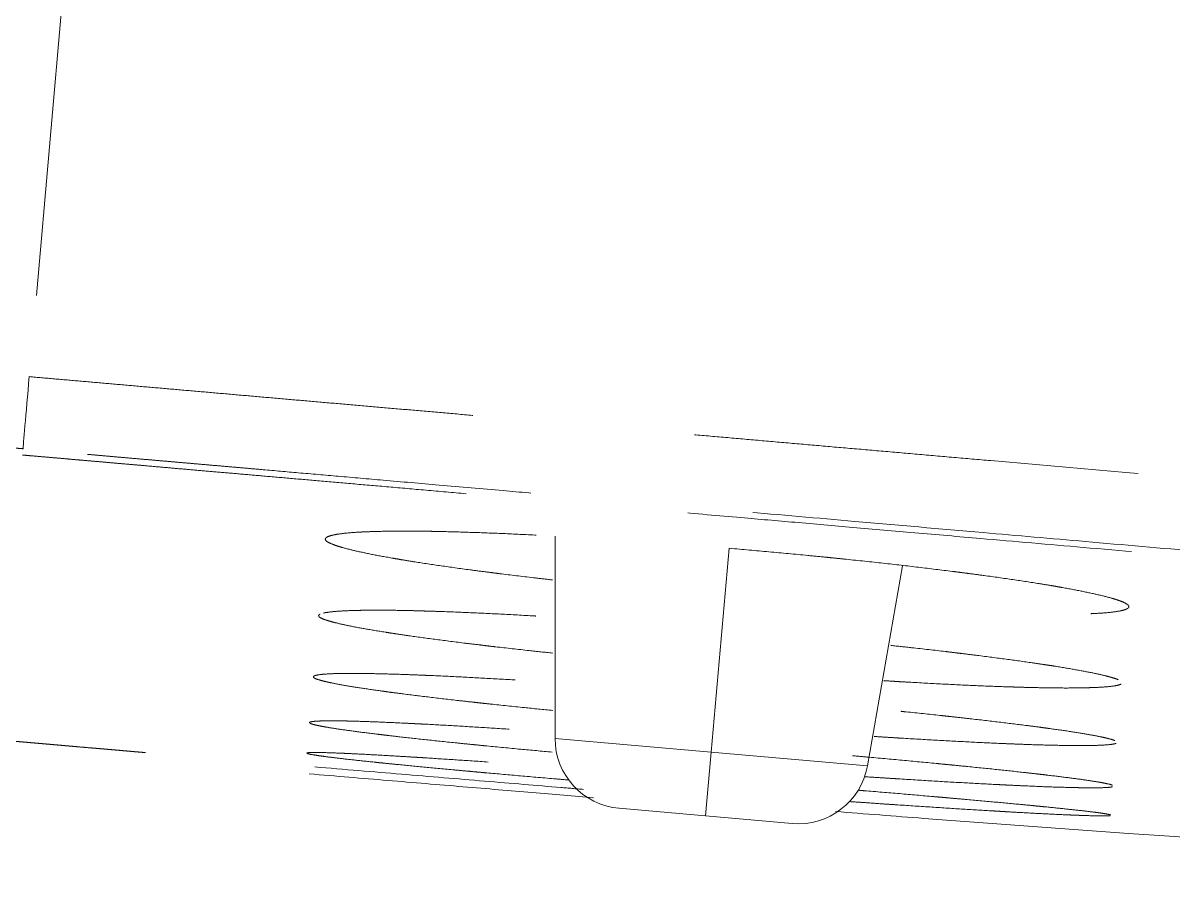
# Model space of a CAD drawing. Header units: millimetres. Extents: x 2433 to 4809, y -10272 to -6912.
# Drawn here: x 3979.74 to 3996.14, y -8253.29 to -8241.07 of the extents above; entities that cross this region are included whole.
import ezdxf

# ---------------------------------------------------------------- set-up
doc = ezdxf.new("R2010")
doc.units = ezdxf.units.MM
doc.linetypes.add('HIDDEN', pattern=[9.525, 6.35, -3.175])
doc.linetypes.add('HIDDEN2', pattern=[4.7625, 3.175, -1.5875])
doc.layers.add('HIDDEN', color=252, linetype='HIDDEN2', lineweight=13)

msp = doc.modelspace()

# ---------------------------------------------------------------- linework, layer by layer
at = {"layer": 'HIDDEN', "linetype": 'HIDDEN', "lineweight": 18, "extrusion": (-1, -2.22045e-16, 0)}
for p, q in [((3980.486, -8238.632), (3979.831, -8246.114)), ((3987.33, -8248.391), (3987.33, -8251.275)), ((3989.557, -8251.47), (3989.812, -8248.563)), ((3991.785, -8251.665), (3992.288, -8248.813)), ((3989.557, -8251.47), (3987.33, -8251.275)), ((3989.478, -8252.38), (3989.557, -8251.47)), ((3989.557, -8251.47), (3991.785, -8251.665)), ((3989.478, -8252.38), (3988.242, -8252.272)), ((3989.478, -8252.38), (3990.713, -8252.488))]:
    msp.add_line(p, q, dxfattribs=at)
at = {"layer": 'HIDDEN', "linetype": 'HIDDEN', "lineweight": 18}
for centre, start, end in [((3988.33, -8251.275), 180, 265), ((3990.8, -8251.492), 265, 350)]:
    msp.add_arc(centre, 1, start, end, dxfattribs=at)
msp.add_ellipse((3979.829, -8246.149), major_axis=(-0.087, -0.996), ratio=0.001158, start_param=4.677482, end_param=6.20974, dxfattribs=at)
for points, knots in [([(4035.28, -8243.476), (4035.172, -8243.466), (4034.952, -8243.446), (4034.614, -8243.415), (4034.263, -8243.383), (4033.897, -8243.35), (4033.518, -8243.316), (4033.125, -8243.281), (4032.717, -8243.244), (4032.296, -8243.207), (4031.821, -8243.165), (4031.296, -8243.118), (4030.727, -8243.068), (4030.158, -8243.018), (4029.588, -8242.968), (4029.018, -8242.918), (4028.547, -8242.877), (4027.991, -8242.828), (4027.169, -8242.755), (4025.802, -8242.634), (4023.888, -8242.465), (4019.895, -8242.113), (4014.512, -8241.637), (4009.053, -8241.155), (4005.225, -8240.817), (4002.504, -8240.576), (3999.741, -8240.332), (3997.322, -8240.119), (3995.179, -8239.929), (3993.244, -8239.758), (3991.063, -8239.565), (3989.194, -8239.4), (3987.732, -8239.27), (3986.771, -8239.186), (3985.85, -8239.104), (3984.968, -8239.026), (3984.125, -8238.952), (3983.321, -8238.881), (3982.557, -8238.814), (3981.832, -8238.75), (3981.146, -8238.69), (3980.701, -8238.651), (3980.486, -8238.632)], [0, 0, 0, 0, 0.005929, 0.012111, 0.018548, 0.025238, 0.032183, 0.039382, 0.046835, 0.054542, 0.062503, 0.072919, 0.083335, 0.093751, 0.104167, 0.114583, 0.124999, 0.130054, 0.14508, 0.170076, 0.205043, 0.24998, 0.388966, 0.49996, 0.54881, 0.598428, 0.648815, 0.69997, 0.730738, 0.765996, 0.805745, 0.849985, 0.868201, 0.885703, 0.902491, 0.918564, 0.933923, 0.948567, 0.962497, 0.975712, 0.988213, 1, 1, 1, 1]), ([(3925.062, -8241.313), (3927.337, -8241.514), (3929.613, -8241.712), (3934.167, -8242.112), (3936.446, -8242.311), (3943.283, -8242.911), (3947.845, -8243.311), (3961.544, -8244.511), (3970.687, -8245.314), (3979.831, -8246.114)], [0, 0, 0, 0, 0.125, 0.125, 0.25, 0.25, 0.5, 0.5, 1, 1, 1, 1]), ([(3979.742, -8247.143), (3979.725, -8247.141), (3979.691, -8247.138), (3979.641, -8247.134), (3979.591, -8247.129), (3979.541, -8247.125), (3979.491, -8247.121), (3979.441, -8247.116), (3979.39, -8247.112), (3979.338, -8247.107), (3979.285, -8247.103), (3979.23, -8247.098), (3979.174, -8247.093), (3979.116, -8247.088), (3979.052, -8247.082), (3978.982, -8247.076), (3978.904, -8247.069), (3978.823, -8247.062), (3978.738, -8247.055), (3978.649, -8247.047), (3978.556, -8247.039), (3978.459, -8247.03), (3978.358, -8247.021), (3978.252, -8247.012), (3978.143, -8247.003), (3977.979, -8246.988), (3977.749, -8246.968), (3977.444, -8246.941), (3977.102, -8246.911), (3976.723, -8246.878), (3976.376, -8246.848), (3976.07, -8246.821), (3975.811, -8246.798), (3975.534, -8246.774), (3975.24, -8246.748), (3974.929, -8246.721), (3974.543, -8246.687), (3974.07, -8246.646), (3973.5, -8246.596), (3972.77, -8246.532), (3971.851, -8246.451), (3970.71, -8246.351), (3969.556, -8246.25), (3968.402, -8246.149), (3967.261, -8246.049), (3965.804, -8245.921), (3963.967, -8245.76), (3961.686, -8245.56), (3959.557, -8245.374), (3957.638, -8245.205), (3955.988, -8245.061), (3954.218, -8244.906), (3951.678, -8244.683), (3948.21, -8244.379), (3943.655, -8243.98), (3939.7, -8243.633), (3936.505, -8243.353), (3934.23, -8243.154), (3932.093, -8242.966), (3930.16, -8242.797), (3928.928, -8242.689), (3928.151, -8242.621), (3927.771, -8242.588), (3927.299, -8242.546), (3926.834, -8242.506), (3926.415, -8242.469), (3926.085, -8242.44), (3925.786, -8242.414), (3925.517, -8242.39), (3925.28, -8242.369), (3925.132, -8242.356), (3925.063, -8242.35)], [0, 0, 0, 0, 0.00093, 0.001846, 0.002755, 0.003662, 0.004571, 0.005489, 0.006419, 0.007367, 0.008336, 0.00933, 0.010354, 0.01141, 0.012501, 0.01386, 0.015278, 0.016761, 0.018312, 0.019934, 0.02163, 0.023401, 0.025249, 0.027174, 0.029176, 0.031253, 0.03616, 0.041729, 0.047976, 0.054905, 0.062506, 0.066938, 0.071679, 0.076731, 0.082096, 0.087772, 0.093759, 0.103254, 0.113671, 0.125011, 0.143197, 0.164032, 0.187516, 0.206429, 0.227264, 0.25002, 0.286248, 0.327918, 0.375029, 0.402973, 0.433122, 0.465478, 0.500039, 0.572373, 0.6557, 0.750021, 0.78956, 0.83122, 0.875001, 0.907035, 0.937497, 0.942783, 0.949752, 0.958407, 0.968747, 0.975374, 0.981433, 0.986926, 0.991851, 0.996209, 1, 1, 1, 1]), ([(3979.831, -8246.114), (3979.95, -8246.125), (3980.191, -8246.146), (3980.554, -8246.178), (3980.923, -8246.21), (3981.298, -8246.243), (3981.678, -8246.276), (3982.064, -8246.31), (3982.456, -8246.344), (3982.854, -8246.379), (3983.256, -8246.414), (3983.665, -8246.45), (3984.079, -8246.486), (3984.499, -8246.522), (3984.925, -8246.56), (3985.356, -8246.597), (3985.793, -8246.635), (3986.235, -8246.674), (3986.683, -8246.713), (3987.137, -8246.753), (3987.596, -8246.793), (3988.061, -8246.834), (3988.532, -8246.875), (3989.008, -8246.916), (3989.49, -8246.958), (3989.977, -8247.001), (3990.47, -8247.044), (3990.969, -8247.088), (3991.473, -8247.132), (3991.983, -8247.176), (3992.499, -8247.221), (3993.02, -8247.267), (3994.512, -8247.397), (3996.973, -8247.612), (4000.4, -8247.911), (4003.826, -8248.21), (4007.251, -8248.509), (4010.675, -8248.808), (4014.099, -8249.106), (4017.521, -8249.405), (4020.606, -8249.675), (4023.277, -8249.908), (4025.456, -8250.098), (4027.403, -8250.269), (4029.118, -8250.418), (4030.6, -8250.548), (4031.85, -8250.657), (4032.868, -8250.745), (4033.654, -8250.814), (4034.209, -8250.862), (4034.501, -8250.888), (4034.609, -8250.897)], [0, 0, 0, 0, 0.006523, 0.01315, 0.019879, 0.02671, 0.033645, 0.040682, 0.047822, 0.055065, 0.06241, 0.069859, 0.07741, 0.085063, 0.09282, 0.100679, 0.108641, 0.116706, 0.124874, 0.133144, 0.141518, 0.149993, 0.158572, 0.167254, 0.176038, 0.184925, 0.193915, 0.203007, 0.212202, 0.221501, 0.230901, 0.240405, 0.250011, 0.312506, 0.375001, 0.437497, 0.499992, 0.562492, 0.624993, 0.687494, 0.749995, 0.794089, 0.833939, 0.869547, 0.900912, 0.928034, 0.950913, 0.96955, 0.983943, 0.994093, 1, 1, 1, 1]), ([(4034.431, -8251.918), (4034.307, -8251.908), (4034.048, -8251.885), (4033.64, -8251.85), (4033.196, -8251.811), (4032.808, -8251.777), (4032.378, -8251.74), (4031.81, -8251.69), (4031.214, -8251.638), (4030.69, -8251.592), (4030.338, -8251.561), (4029.956, -8251.528), (4029.545, -8251.492), (4029.104, -8251.454), (4028.633, -8251.412), (4028.132, -8251.369), (4027.306, -8251.296), (4026.177, -8251.198), (4024.771, -8251.075), (4023.406, -8250.956), (4022.082, -8250.84), (4019.496, -8250.614), (4015.831, -8250.294), (4011.275, -8249.897), (4007.217, -8249.542), (4003.618, -8249.228), (4000.684, -8248.972), (3998.372, -8248.77), (3996.577, -8248.613), (3994.95, -8248.471), (3993.311, -8248.328), (3991.684, -8248.186), (3990.217, -8248.057), (3989.061, -8247.957), (3988.164, -8247.878), (3987.349, -8247.807), (3986.529, -8247.735), (3985.714, -8247.664), (3984.931, -8247.596), (3984.261, -8247.537), (3983.691, -8247.488), (3983.254, -8247.449), (3982.933, -8247.421), (3982.709, -8247.402), (3982.496, -8247.383), (3982.294, -8247.366), (3982.104, -8247.349), (3981.926, -8247.333), (3981.758, -8247.319), (3981.602, -8247.305), (3981.437, -8247.291), (3981.264, -8247.276), (3981.083, -8247.26), (3980.914, -8247.245), (3980.758, -8247.231), (3980.613, -8247.219), (3980.497, -8247.209), (3980.406, -8247.201), (3980.339, -8247.195), (3980.273, -8247.189), (3980.21, -8247.183), (3980.149, -8247.178), (3980.089, -8247.173), (3980.031, -8247.168), (3979.973, -8247.163), (3979.916, -8247.158), (3979.858, -8247.153), (3979.8, -8247.148), (3979.761, -8247.144), (3979.742, -8247.143)], [0, 0, 0, 0, 0.006794, 0.014268, 0.022422, 0.031253, 0.035619, 0.046038, 0.062505, 0.06841, 0.07486, 0.081856, 0.089397, 0.097483, 0.106114, 0.115288, 0.125006, 0.151534, 0.177298, 0.202298, 0.226534, 0.250005, 0.344343, 0.427677, 0.500008, 0.566907, 0.624995, 0.66083, 0.693609, 0.723327, 0.749989, 0.783397, 0.812488, 0.830346, 0.846717, 0.861597, 0.87499, 0.891652, 0.906241, 0.917903, 0.92832, 0.937493, 0.941797, 0.945897, 0.949788, 0.95347, 0.95694, 0.9602, 0.963253, 0.9661, 0.968746, 0.972286, 0.975596, 0.978674, 0.981527, 0.984165, 0.986605, 0.987887, 0.989119, 0.990308, 0.991457, 0.992574, 0.993662, 0.994729, 0.995782, 0.996827, 0.997873, 0.998928, 1, 1, 1, 1]), ([(3979.735, -8247.232), (3979.776, -8247.236), (3979.856, -8247.243), (3979.976, -8247.253), (3980.096, -8247.264), (3980.217, -8247.274), (3980.339, -8247.285), (3980.463, -8247.296), (3980.601, -8247.308), (3980.752, -8247.321), (3980.917, -8247.335), (3981.088, -8247.35), (3981.263, -8247.366), (3981.464, -8247.383), (3981.693, -8247.403), (3981.952, -8247.426), (3982.228, -8247.45), (3982.521, -8247.475), (3982.83, -8247.502), (3983.169, -8247.532), (3983.542, -8247.564), (3983.954, -8247.6), (3984.396, -8247.639), (3984.877, -8247.68), (3985.399, -8247.726), (3985.968, -8247.776), (3986.61, -8247.831), (3987.334, -8247.894), (3988.15, -8247.966), (3989.041, -8248.043), (3989.917, -8248.12), (3990.771, -8248.194), (3991.597, -8248.266), (3992.479, -8248.343), (3993.574, -8248.438), (3994.917, -8248.555), (3996.544, -8248.697), (3998.331, -8248.852), (4000.087, -8249.005), (4001.797, -8249.154), (4003.444, -8249.298), (4005.21, -8249.452), (4007.396, -8249.642), (4010.076, -8249.876), (4013.319, -8250.158), (4016.895, -8250.47), (4019.923, -8250.733), (4022.317, -8250.942), (4023.988, -8251.087), (4025.722, -8251.238), (4027.12, -8251.36), (4028.164, -8251.451), (4028.835, -8251.51), (4029.516, -8251.569), (4030.206, -8251.629), (4030.773, -8251.679), (4031.206, -8251.716), (4031.496, -8251.742), (4031.762, -8251.765), (4032.005, -8251.786), (4032.225, -8251.805), (4032.421, -8251.822), (4032.751, -8251.851), (4033.204, -8251.89), (4033.771, -8251.939), (4034.131, -8251.97), (4034.302, -8251.984)], [0, 0, 0, 0, 0.00221, 0.004402, 0.006592, 0.008794, 0.011025, 0.013298, 0.015627, 0.018575, 0.021595, 0.024706, 0.027921, 0.031253, 0.035725, 0.040471, 0.045511, 0.050859, 0.056523, 0.062507, 0.069473, 0.076999, 0.085094, 0.09376, 0.103369, 0.113786, 0.125013, 0.138581, 0.153518, 0.169833, 0.187519, 0.201609, 0.216722, 0.232862, 0.250026, 0.276845, 0.306617, 0.339349, 0.375033, 0.403062, 0.433238, 0.465565, 0.500041, 0.553395, 0.612841, 0.678386, 0.750021, 0.779495, 0.81015, 0.841985, 0.875001, 0.887162, 0.899493, 0.911992, 0.92466, 0.937497, 0.943244, 0.948565, 0.953457, 0.957922, 0.961959, 0.965568, 0.968747, 0.980133, 0.990552, 1, 1, 1, 1]), ([(3987.296, -8249.014), (3987.214, -8249.005), (3987.133, -8248.996), (3986.888, -8248.967), (3986.728, -8248.948), (3986.533, -8248.924), (3986.494, -8248.919), (3986.417, -8248.909), (3986.379, -8248.904), (3986.265, -8248.89), (3986.191, -8248.88), (3985.974, -8248.851), (3985.837, -8248.832), (3985.575, -8248.794), (3985.451, -8248.776), (3985.275, -8248.748), (3985.218, -8248.738), (3985.135, -8248.725), (3985.108, -8248.72), (3985.054, -8248.711), (3985.028, -8248.706), (3984.898, -8248.684), (3984.803, -8248.666), (3984.63, -8248.632), (3984.551, -8248.615), (3984.411, -8248.582), (3984.348, -8248.566), (3984.281, -8248.547), (3984.268, -8248.543), (3984.243, -8248.536), (3984.231, -8248.532), (3984.197, -8248.521), (3984.177, -8248.513), (3984.123, -8248.492), (3984.097, -8248.479), (3984.061, -8248.453), (3984.053, -8248.441), (3984.054, -8248.424), (3984.057, -8248.419), (3984.065, -8248.411), (3984.068, -8248.408), (3984.076, -8248.403), (3984.081, -8248.401), (3984.106, -8248.389), (3984.135, -8248.38), (3984.211, -8248.364), (3984.258, -8248.357), (3984.368, -8248.344), (3984.432, -8248.339), (3984.524, -8248.333), (3984.542, -8248.332), (3984.581, -8248.33), (3984.64, -8248.327), (3984.704, -8248.325), (3984.837, -8248.321), (3984.933, -8248.319), (3985.141, -8248.317), (3985.252, -8248.317), (3985.431, -8248.319), (3985.492, -8248.32), (3985.587, -8248.321), (3985.62, -8248.322), (3985.685, -8248.323), (3985.718, -8248.324), (3985.885, -8248.328), (3986.025, -8248.332), (3986.315, -8248.342), (3986.466, -8248.347), (3986.778, -8248.361), (3986.939, -8248.369), (3987.148, -8248.379), (3987.19, -8248.381), (3987.275, -8248.386), (3987.402, -8248.393), (3987.531, -8248.4), (3987.791, -8248.415), (3988.143, -8248.437), (3988.506, -8248.462), (3988.783, -8248.482), (3988.876, -8248.489), (3989.063, -8248.503), (3989.157, -8248.51), (3989.439, -8248.532), (3989.628, -8248.547), (3989.817, -8248.563)], [0, 0, 0, 0, 0.017753, 0.017753, 0.054133, 0.054133, 0.063228, 0.063228, 0.072322, 0.072322, 0.090512, 0.090512, 0.126892, 0.126892, 0.163271, 0.163271, 0.181461, 0.181461, 0.190556, 0.190556, 0.199651, 0.199651, 0.23603, 0.23603, 0.27241, 0.27241, 0.308789, 0.308789, 0.317884, 0.317884, 0.326979, 0.326979, 0.345169, 0.345169, 0.381548, 0.381548, 0.417928, 0.417928, 0.436118, 0.436118, 0.445212, 0.445212, 0.454307, 0.454307, 0.490687, 0.490687, 0.527066, 0.527066, 0.563446, 0.563446, 0.572541, 0.572541, 0.581636, 0.599825, 0.599825, 0.636205, 0.636205, 0.672584, 0.672584, 0.690774, 0.690774, 0.699869, 0.699869, 0.708964, 0.708964, 0.745343, 0.745343, 0.781723, 0.781723, 0.818102, 0.818102, 0.827197, 0.827197, 0.836292, 0.854482, 0.854482, 0.890861, 0.927241, 0.927241, 0.945431, 0.945431, 0.96362, 0.96362, 1, 1, 1, 1]), ([(3989.817, -8248.563), (3990.007, -8248.579), (3990.194, -8248.596), (3990.567, -8248.63), (3990.752, -8248.647), (3991.027, -8248.674), (3991.119, -8248.683), (3991.255, -8248.696), (3991.301, -8248.701), (3991.392, -8248.71), (3991.437, -8248.715), (3991.663, -8248.738), (3991.839, -8248.757), (3992.184, -8248.795), (3992.352, -8248.814), (3992.68, -8248.853), (3992.841, -8248.873), (3993.036, -8248.897), (3993.074, -8248.902), (3993.151, -8248.912), (3993.19, -8248.917), (3993.303, -8248.932), (3993.377, -8248.942), (3993.593, -8248.971), (3993.731, -8248.99), (3993.993, -8249.029), (3994.117, -8249.048), (3994.293, -8249.076), (3994.35, -8249.085), (3994.433, -8249.099), (3994.46, -8249.104), (3994.514, -8249.113), (3994.54, -8249.118), (3994.669, -8249.141), (3994.764, -8249.159), (3994.937, -8249.194), (3995.016, -8249.211), (3995.156, -8249.244), (3995.219, -8249.26), (3995.286, -8249.279), (3995.299, -8249.283), (3995.324, -8249.291), (3995.359, -8249.302), (3995.39, -8249.313), (3995.444, -8249.335), (3995.471, -8249.348), (3995.506, -8249.374), (3995.515, -8249.386), (3995.514, -8249.403), (3995.511, -8249.408), (3995.503, -8249.416), (3995.5, -8249.419), (3995.492, -8249.424), (3995.488, -8249.426), (3995.463, -8249.438), (3995.434, -8249.447), (3995.358, -8249.463), (3995.311, -8249.469), (3995.201, -8249.482), (3995.137, -8249.487), (3995.046, -8249.492), (3995.027, -8249.493), (3994.988, -8249.495), (3994.929, -8249.498), (3994.865, -8249.5), (3994.732, -8249.504), (3994.636, -8249.505), (3994.428, -8249.506), (3994.317, -8249.506), (3994.138, -8249.504), (3994.077, -8249.503), (3993.981, -8249.501), (3993.949, -8249.5), (3993.884, -8249.499), (3993.851, -8249.498), (3993.683, -8249.494), (3993.544, -8249.49), (3993.254, -8249.479), (3993.103, -8249.473), (3992.791, -8249.459), (3992.629, -8249.451), (3992.42, -8249.44), (3992.378, -8249.438), (3992.294, -8249.433), (3992.247, -8249.431), (3992.2, -8249.428), (3992.196, -8249.428)], [0, 0, 0, 0, 0.03633, 0.03633, 0.07266, 0.07266, 0.090825, 0.090825, 0.099907, 0.099907, 0.10899, 0.10899, 0.14532, 0.14532, 0.18165, 0.18165, 0.21798, 0.21798, 0.227062, 0.227062, 0.236145, 0.236145, 0.25431, 0.25431, 0.29064, 0.29064, 0.32697, 0.32697, 0.345135, 0.345135, 0.354217, 0.354217, 0.363299, 0.363299, 0.399629, 0.399629, 0.435959, 0.435959, 0.472289, 0.472289, 0.481372, 0.481372, 0.490454, 0.508619, 0.508619, 0.544949, 0.544949, 0.581279, 0.581279, 0.599444, 0.599444, 0.608527, 0.608527, 0.617609, 0.617609, 0.653939, 0.653939, 0.690269, 0.690269, 0.726599, 0.726599, 0.735681, 0.735681, 0.744764, 0.762929, 0.762929, 0.799259, 0.799259, 0.835589, 0.835589, 0.853754, 0.853754, 0.862836, 0.862836, 0.871919, 0.871919, 0.908249, 0.908249, 0.944579, 0.944579, 0.980909, 0.980909, 0.989991, 0.989991, 0.999074, 1, 1, 1, 1]), ([(3984.028, -8249.487), (3984.042, -8249.483), (3984.058, -8249.48), (3984.114, -8249.472), (3984.161, -8249.466), (3984.272, -8249.458), (3984.335, -8249.454), (3984.426, -8249.451), (3984.445, -8249.451), (3984.484, -8249.449), (3984.543, -8249.448), (3984.607, -8249.447), (3984.739, -8249.446), (3984.835, -8249.446), (3985.043, -8249.447), (3985.154, -8249.449), (3985.333, -8249.453), (3985.394, -8249.455), (3985.489, -8249.458), (3985.522, -8249.459), (3985.587, -8249.461), (3985.62, -8249.462), (3985.787, -8249.467), (3985.926, -8249.473), (3986.216, -8249.485), (3986.367, -8249.492), (3986.679, -8249.508), (3986.84, -8249.517), (3987.023, -8249.527), (3987.038, -8249.528), (3987.054, -8249.529)], [0, 0, 0, 0, 0.050293, 0.050293, 0.154742, 0.154742, 0.259192, 0.259192, 0.285304, 0.285304, 0.311417, 0.363641, 0.363641, 0.468091, 0.468091, 0.57254, 0.57254, 0.624765, 0.624765, 0.650878, 0.650878, 0.67699, 0.67699, 0.78144, 0.78144, 0.885889, 0.885889, 0.990339, 0.990339, 1, 1, 1, 1]), ([(3987.298, -8250.058), (3987.185, -8250.046), (3987.073, -8250.034), (3986.799, -8250.004), (3986.638, -8249.986), (3986.443, -8249.964), (3986.404, -8249.959), (3986.327, -8249.95), (3986.289, -8249.945), (3986.175, -8249.932), (3986.101, -8249.923), (3985.884, -8249.896), (3985.746, -8249.878), (3985.484, -8249.844), (3985.36, -8249.826), (3985.183, -8249.801), (3985.126, -8249.793), (3985.043, -8249.78), (3985.016, -8249.776), (3984.962, -8249.768), (3984.936, -8249.764), (3984.806, -8249.743), (3984.711, -8249.727), (3984.537, -8249.697), (3984.459, -8249.682), (3984.318, -8249.653), (3984.255, -8249.639), (3984.187, -8249.622), (3984.174, -8249.619), (3984.149, -8249.612), (3984.137, -8249.609), (3984.103, -8249.599), (3984.083, -8249.593), (3984.029, -8249.575), (3984.002, -8249.564), (3983.966, -8249.542), (3983.958, -8249.532), (3983.959, -8249.519), (3983.962, -8249.514), (3983.97, -8249.508), (3983.973, -8249.506), (3983.977, -8249.504), (3983.977, -8249.503), (3983.978, -8249.503)], [0, 0, 0, 0, 0.053778, 0.053778, 0.134164, 0.134164, 0.15426, 0.15426, 0.174357, 0.174357, 0.21455, 0.21455, 0.294936, 0.294936, 0.375321, 0.375321, 0.415514, 0.415514, 0.435611, 0.435611, 0.455707, 0.455707, 0.536093, 0.536093, 0.616479, 0.616479, 0.696865, 0.696865, 0.716961, 0.716961, 0.737058, 0.737058, 0.777251, 0.777251, 0.857636, 0.857636, 0.938022, 0.938022, 0.978215, 0.978215, 0.998312, 0.998312, 1, 1, 1, 1]), ([(3992.12, -8249.949), (3992.22, -8249.959), (3992.319, -8249.97), (3992.581, -8249.999), (3992.741, -8250.017), (3992.936, -8250.04), (3992.975, -8250.045), (3993.052, -8250.054), (3993.09, -8250.059), (3993.204, -8250.073), (3993.278, -8250.082), (3993.494, -8250.109), (3993.632, -8250.127), (3993.894, -8250.162), (3994.019, -8250.179), (3994.195, -8250.205), (3994.252, -8250.213), (3994.335, -8250.226), (3994.362, -8250.23), (3994.416, -8250.238), (3994.442, -8250.242), (3994.572, -8250.263), (3994.667, -8250.279), (3994.84, -8250.31), (3994.919, -8250.325), (3995.06, -8250.353), (3995.123, -8250.367), (3995.191, -8250.384), (3995.204, -8250.387), (3995.229, -8250.394), (3995.264, -8250.404), (3995.295, -8250.413), (3995.332, -8250.425), (3995.348, -8250.431), (3995.362, -8250.437)], [0, 0, 0, 0, 0.058495, 0.058495, 0.157387, 0.157387, 0.18211, 0.18211, 0.206834, 0.206834, 0.25628, 0.25628, 0.355172, 0.355172, 0.454065, 0.454065, 0.503511, 0.503511, 0.528234, 0.528234, 0.552957, 0.552957, 0.651849, 0.651849, 0.750742, 0.750742, 0.849634, 0.849634, 0.874357, 0.874357, 0.899081, 0.948527, 0.948527, 1, 1, 1, 1]), ([(3987.3, -8250.876), (3987.162, -8250.862), (3987.026, -8250.849), (3986.728, -8250.819), (3986.568, -8250.802), (3986.372, -8250.781), (3986.333, -8250.777), (3986.256, -8250.768), (3986.218, -8250.764), (3986.104, -8250.752), (3986.03, -8250.743), (3985.813, -8250.719), (3985.675, -8250.703), (3985.413, -8250.671), (3985.288, -8250.656), (3985.112, -8250.633), (3985.054, -8250.626), (3984.971, -8250.615), (3984.944, -8250.611), (3984.89, -8250.603), (3984.864, -8250.6), (3984.734, -8250.582), (3984.639, -8250.568), (3984.464, -8250.541), (3984.386, -8250.528), (3984.244, -8250.503), (3984.181, -8250.491), (3984.113, -8250.477), (3984.1, -8250.474), (3984.075, -8250.468), (3984.063, -8250.466), (3984.029, -8250.458), (3984.009, -8250.452), (3983.954, -8250.437), (3983.927, -8250.428), (3983.891, -8250.411), (3983.883, -8250.403), (3983.884, -8250.392), (3983.886, -8250.389), (3983.894, -8250.384), (3983.897, -8250.382), (3983.905, -8250.379), (3983.909, -8250.378), (3983.934, -8250.371), (3983.963, -8250.366), (3984.038, -8250.358), (3984.085, -8250.355), (3984.195, -8250.35), (3984.259, -8250.349), (3984.35, -8250.348), (3984.369, -8250.348), (3984.407, -8250.348), (3984.467, -8250.348), (3984.53, -8250.348), (3984.663, -8250.349), (3984.759, -8250.351), (3984.966, -8250.356), (3985.077, -8250.359), (3985.256, -8250.366), (3985.317, -8250.368), (3985.413, -8250.372), (3985.445, -8250.373), (3985.51, -8250.376), (3985.543, -8250.377), (3985.71, -8250.384), (3985.85, -8250.391), (3986.139, -8250.406), (3986.29, -8250.414), (3986.602, -8250.432), (3986.763, -8250.441), (3986.972, -8250.454), (3987.014, -8250.457), (3987.099, -8250.462), (3987.183, -8250.467), (3987.267, -8250.473), (3987.309, -8250.476)], [0, 0, 0, 0, 0.034408, 0.034408, 0.076861, 0.076861, 0.087474, 0.087474, 0.098088, 0.098088, 0.119314, 0.119314, 0.161767, 0.161767, 0.20422, 0.20422, 0.225446, 0.225446, 0.23606, 0.23606, 0.246673, 0.246673, 0.289126, 0.289126, 0.331579, 0.331579, 0.374032, 0.374032, 0.384645, 0.384645, 0.395258, 0.395258, 0.416484, 0.416484, 0.458937, 0.458937, 0.50139, 0.50139, 0.522617, 0.522617, 0.53323, 0.53323, 0.543843, 0.543843, 0.586296, 0.586296, 0.628749, 0.628749, 0.671202, 0.671202, 0.681815, 0.681815, 0.692429, 0.713655, 0.713655, 0.756108, 0.756108, 0.798561, 0.798561, 0.819787, 0.819787, 0.830401, 0.830401, 0.841014, 0.841014, 0.883467, 0.883467, 0.92592, 0.92592, 0.968373, 0.968373, 0.978986, 0.978986, 0.989599, 1, 1, 1, 1]), ([(3995.403, -8250.501), (3995.403, -8250.501), (3995.403, -8250.501), (3995.399, -8250.503), (3995.395, -8250.505), (3995.37, -8250.514), (3995.341, -8250.521), (3995.266, -8250.532), (3995.219, -8250.537), (3995.109, -8250.545), (3995.045, -8250.548), (3994.954, -8250.551), (3994.935, -8250.552), (3994.897, -8250.553), (3994.837, -8250.554), (3994.774, -8250.555), (3994.641, -8250.556), (3994.545, -8250.556), (3994.337, -8250.553), (3994.226, -8250.551), (3994.047, -8250.547), (3993.986, -8250.545), (3993.891, -8250.542), (3993.858, -8250.541), (3993.793, -8250.539), (3993.76, -8250.538), (3993.593, -8250.532), (3993.453, -8250.527), (3993.163, -8250.514), (3993.013, -8250.507), (3992.701, -8250.491), (3992.539, -8250.482), (3992.33, -8250.47), (3992.288, -8250.468), (3992.203, -8250.463), (3992.128, -8250.458), (3992.052, -8250.453), (3992.019, -8250.451)], [0, 0, 0, 0, 0.000958, 0.000958, 0.023781, 0.023781, 0.115072, 0.115072, 0.206363, 0.206363, 0.297654, 0.297654, 0.320476, 0.320476, 0.343299, 0.388944, 0.388944, 0.480235, 0.480235, 0.571526, 0.571526, 0.617172, 0.617172, 0.639994, 0.639994, 0.662817, 0.662817, 0.754108, 0.754108, 0.845399, 0.845399, 0.93669, 0.93669, 0.959512, 0.959512, 0.982335, 1, 1, 1, 1]), ([(3975.166, -8250.917), (3975.201, -8250.92), (3975.269, -8250.927), (3975.372, -8250.936), (3975.475, -8250.945), (3975.577, -8250.955), (3975.68, -8250.964), (3975.783, -8250.973), (3975.886, -8250.983), (3975.988, -8250.992), (3976.091, -8251.001), (3976.194, -8251.011), (3976.297, -8251.02), (3976.399, -8251.029), (3976.502, -8251.039), (3976.605, -8251.048), (3976.708, -8251.057), (3976.81, -8251.066), (3976.913, -8251.076), (3977.016, -8251.085), (3977.119, -8251.094), (3977.221, -8251.103), (3977.324, -8251.112), (3977.427, -8251.122), (3977.53, -8251.131), (3977.632, -8251.14), (3977.735, -8251.149), (3977.838, -8251.158), (3977.941, -8251.167), (3978.043, -8251.176), (3978.146, -8251.186), (3978.249, -8251.195), (3978.352, -8251.204), (3978.454, -8251.213), (3978.557, -8251.222), (3978.66, -8251.231), (3978.763, -8251.24), (3978.865, -8251.249), (3978.968, -8251.258), (3979.071, -8251.267), (3979.174, -8251.276), (3979.276, -8251.285), (3979.379, -8251.294), (3979.482, -8251.303), (3979.585, -8251.312), (3979.687, -8251.321), (3979.79, -8251.33), (3979.893, -8251.339), (3979.996, -8251.348), (3980.098, -8251.357), (3980.201, -8251.366), (3980.304, -8251.375), (3980.407, -8251.384), (3980.51, -8251.393), (3980.612, -8251.402), (3980.715, -8251.411), (3980.818, -8251.419), (3980.921, -8251.428), (3981.023, -8251.437), (3981.126, -8251.446), (3981.229, -8251.455), (3981.332, -8251.464), (3981.435, -8251.473), (3981.537, -8251.481), (3981.64, -8251.49), (3981.743, -8251.499), (3981.846, -8251.508), (3981.948, -8251.517), (3982.051, -8251.525), (3982.154, -8251.534), (3982.257, -8251.543), (3982.36, -8251.552), (3982.462, -8251.56), (3982.565, -8251.569), (3982.668, -8251.578), (3982.771, -8251.586), (3982.874, -8251.595), (3982.976, -8251.604), (3983.079, -8251.612), (3983.182, -8251.621), (3983.285, -8251.63), (3983.388, -8251.638), (3983.49, -8251.647), (3983.593, -8251.656), (3983.696, -8251.664), (3983.799, -8251.673), (3983.867, -8251.679), (3983.902, -8251.681)], [0, 0, 0, 0, 0.011805, 0.023608, 0.035407, 0.047204, 0.058998, 0.070789, 0.082578, 0.094365, 0.106149, 0.11793, 0.12971, 0.141487, 0.153262, 0.165035, 0.176806, 0.188575, 0.200343, 0.212108, 0.223872, 0.235634, 0.247395, 0.259154, 0.270911, 0.282668, 0.294423, 0.306176, 0.317929, 0.329681, 0.341431, 0.353181, 0.36493, 0.376677, 0.388425, 0.400171, 0.411917, 0.423663, 0.435408, 0.447152, 0.458896, 0.470641, 0.482384, 0.494128, 0.505872, 0.517616, 0.529359, 0.541104, 0.552848, 0.564592, 0.576337, 0.588083, 0.599829, 0.611575, 0.623323, 0.63507, 0.646819, 0.658569, 0.670319, 0.682071, 0.693824, 0.705577, 0.717332, 0.729089, 0.740846, 0.752605, 0.764366, 0.776128, 0.787892, 0.799657, 0.811425, 0.823194, 0.834965, 0.846738, 0.858513, 0.87029, 0.88207, 0.893851, 0.905635, 0.917422, 0.929211, 0.941002, 0.952796, 0.964593, 0.976392, 0.988195, 1, 1, 1, 1]), ([(3992.262, -8250.888), (3992.288, -8250.891), (3992.314, -8250.894), (3992.504, -8250.913), (3992.664, -8250.93), (3992.86, -8250.951), (3992.898, -8250.955), (3992.976, -8250.964), (3993.014, -8250.968), (3993.127, -8250.98), (3993.201, -8250.989), (3993.418, -8251.013), (3993.556, -8251.029), (3993.819, -8251.061), (3993.943, -8251.076), (3994.12, -8251.099), (3994.177, -8251.106), (3994.26, -8251.117), (3994.288, -8251.121), (3994.341, -8251.128), (3994.368, -8251.132), (3994.497, -8251.15), (3994.593, -8251.163), (3994.767, -8251.19), (3994.846, -8251.203), (3994.987, -8251.227), (3995.05, -8251.239), (3995.118, -8251.253), (3995.131, -8251.256), (3995.156, -8251.261), (3995.192, -8251.269), (3995.222, -8251.277), (3995.272, -8251.29), (3995.297, -8251.298), (3995.314, -8251.305)], [0, 0, 0, 0, 0.015666, 0.015666, 0.115452, 0.115452, 0.140398, 0.140398, 0.165344, 0.165344, 0.215237, 0.215237, 0.315023, 0.315023, 0.414808, 0.414808, 0.464701, 0.464701, 0.489647, 0.489647, 0.514594, 0.514594, 0.614379, 0.614379, 0.714164, 0.714164, 0.81395, 0.81395, 0.838896, 0.838896, 0.863843, 0.913735, 0.913735, 1, 1, 1, 1]), ([(3987.291, -8251.47), (3987.138, -8251.456), (3986.988, -8251.443), (3986.676, -8251.413), (3986.516, -8251.398), (3986.32, -8251.379), (3986.281, -8251.375), (3986.204, -8251.367), (3986.166, -8251.363), (3986.052, -8251.352), (3985.978, -8251.345), (3985.761, -8251.322), (3985.623, -8251.308), (3985.36, -8251.28), (3985.235, -8251.266), (3985.059, -8251.246), (3985.001, -8251.239), (3984.918, -8251.229), (3984.891, -8251.226), (3984.837, -8251.22), (3984.81, -8251.216), (3984.68, -8251.201), (3984.585, -8251.189), (3984.411, -8251.165), (3984.332, -8251.155), (3984.19, -8251.134), (3984.127, -8251.124), (3984.059, -8251.112), (3984.046, -8251.11), (3984.021, -8251.105), (3984.009, -8251.103), (3983.974, -8251.096), (3983.954, -8251.092), (3983.899, -8251.08), (3983.872, -8251.073), (3983.836, -8251.06), (3983.827, -8251.054), (3983.828, -8251.046), (3983.831, -8251.044), (3983.838, -8251.041), (3983.842, -8251.04), (3983.849, -8251.038), (3983.853, -8251.037), (3983.878, -8251.032), (3983.907, -8251.03), (3983.982, -8251.026), (3984.029, -8251.024), (3984.139, -8251.024), (3984.203, -8251.024), (3984.294, -8251.025), (3984.313, -8251.026), (3984.351, -8251.026), (3984.41, -8251.028), (3984.474, -8251.029), (3984.606, -8251.033), (3984.702, -8251.036), (3984.909, -8251.045), (3985.021, -8251.049), (3985.199, -8251.058), (3985.261, -8251.061), (3985.356, -8251.066), (3985.388, -8251.067), (3985.454, -8251.071), (3985.487, -8251.072), (3985.654, -8251.081), (3985.793, -8251.089), (3986.083, -8251.106), (3986.233, -8251.115), (3986.545, -8251.135), (3986.707, -8251.145), (3986.916, -8251.159), (3986.958, -8251.161), (3987.042, -8251.167), (3987.144, -8251.174), (3987.247, -8251.181), (3987.307, -8251.185)], [0, 0, 0, 0, 0.03761, 0.03761, 0.079727, 0.079727, 0.090256, 0.090256, 0.100785, 0.100785, 0.121844, 0.121844, 0.163961, 0.163961, 0.206077, 0.206077, 0.227136, 0.227136, 0.237665, 0.237665, 0.248194, 0.248194, 0.290311, 0.290311, 0.332428, 0.332428, 0.374545, 0.374545, 0.385074, 0.385074, 0.395603, 0.395603, 0.416661, 0.416661, 0.458778, 0.458778, 0.500895, 0.500895, 0.521953, 0.521953, 0.532483, 0.532483, 0.543012, 0.543012, 0.585129, 0.585129, 0.627245, 0.627245, 0.669362, 0.669362, 0.679891, 0.679891, 0.690421, 0.711479, 0.711479, 0.753596, 0.753596, 0.795713, 0.795713, 0.816771, 0.816771, 0.8273, 0.8273, 0.837829, 0.837829, 0.879946, 0.879946, 0.922063, 0.922063, 0.96418, 0.96418, 0.974709, 0.974709, 0.985238, 1, 1, 1, 1]), ([(3995.333, -8251.346), (3995.332, -8251.346), (3995.332, -8251.346), (3995.328, -8251.347), (3995.324, -8251.349), (3995.299, -8251.355), (3995.27, -8251.36), (3995.195, -8251.367), (3995.149, -8251.37), (3995.038, -8251.375), (3994.975, -8251.376), (3994.884, -8251.377), (3994.865, -8251.377), (3994.826, -8251.377), (3994.767, -8251.377), (3994.704, -8251.377), (3994.571, -8251.375), (3994.475, -8251.373), (3994.267, -8251.368), (3994.156, -8251.365), (3993.977, -8251.358), (3993.916, -8251.356), (3993.821, -8251.352), (3993.788, -8251.351), (3993.723, -8251.348), (3993.69, -8251.347), (3993.523, -8251.34), (3993.384, -8251.333), (3993.094, -8251.318), (3992.943, -8251.31), (3992.631, -8251.293), (3992.469, -8251.283), (3992.26, -8251.271), (3992.218, -8251.268), (3992.134, -8251.263), (3992.036, -8251.257), (3991.938, -8251.251), (3991.882, -8251.247)], [0, 0, 0, 0, 0.001352, 0.001352, 0.023895, 0.023895, 0.114066, 0.114066, 0.204238, 0.204238, 0.294409, 0.294409, 0.316952, 0.316952, 0.339495, 0.384581, 0.384581, 0.474752, 0.474752, 0.564923, 0.564923, 0.610009, 0.610009, 0.632552, 0.632552, 0.655095, 0.655095, 0.745266, 0.745266, 0.835437, 0.835437, 0.925609, 0.925609, 0.948151, 0.948151, 0.970694, 1, 1, 1, 1]), ([(3987.526, -8251.868), (3987.455, -8251.862), (3987.384, -8251.856), (3987.141, -8251.835), (3986.973, -8251.821), (3986.643, -8251.792), (3986.483, -8251.778), (3986.287, -8251.76), (3986.248, -8251.757), (3986.171, -8251.75), (3986.132, -8251.746), (3986.019, -8251.736), (3985.944, -8251.729), (3985.727, -8251.709), (3985.589, -8251.696), (3985.326, -8251.671), (3985.201, -8251.659), (3985.024, -8251.641), (3984.967, -8251.636), (3984.883, -8251.627), (3984.856, -8251.624), (3984.802, -8251.619), (3984.776, -8251.616), (3984.646, -8251.602), (3984.55, -8251.592), (3984.375, -8251.573), (3984.296, -8251.564), (3984.154, -8251.547), (3984.091, -8251.539), (3984.009, -8251.528), (3983.984, -8251.524), (3983.938, -8251.518), (3983.918, -8251.514), (3983.863, -8251.506), (3983.835, -8251.5), (3983.799, -8251.491), (3983.79, -8251.487), (3983.791, -8251.483), (3983.793, -8251.482), (3983.804, -8251.479), (3983.811, -8251.478), (3983.84, -8251.476), (3983.869, -8251.475), (3983.944, -8251.475), (3983.991, -8251.476), (3984.101, -8251.479), (3984.165, -8251.481), (3984.256, -8251.485), (3984.274, -8251.486), (3984.313, -8251.487), (3984.372, -8251.49), (3984.435, -8251.493), (3984.568, -8251.499), (3984.664, -8251.504), (3984.871, -8251.516), (3984.982, -8251.522), (3985.161, -8251.533), (3985.222, -8251.536), (3985.317, -8251.542), (3985.35, -8251.544), (3985.415, -8251.548), (3985.448, -8251.55), (3985.615, -8251.561), (3985.754, -8251.57), (3986.044, -8251.589), (3986.194, -8251.599), (3986.506, -8251.62), (3986.668, -8251.631), (3986.877, -8251.646), (3986.919, -8251.649), (3987.003, -8251.655), (3987.053, -8251.659), (3987.103, -8251.662), (3987.111, -8251.663)], [0, 0, 0, 0, 0.016992, 0.016992, 0.058742, 0.058742, 0.100493, 0.100493, 0.11093, 0.11093, 0.121368, 0.121368, 0.142243, 0.142243, 0.183993, 0.183993, 0.225743, 0.225743, 0.246618, 0.246618, 0.257056, 0.257056, 0.267493, 0.267493, 0.309243, 0.309243, 0.350994, 0.350994, 0.392744, 0.392744, 0.413619, 0.413619, 0.434494, 0.434494, 0.476244, 0.476244, 0.517994, 0.517994, 0.538869, 0.538869, 0.559744, 0.559744, 0.601495, 0.601495, 0.643245, 0.643245, 0.684995, 0.684995, 0.695433, 0.695433, 0.70587, 0.726745, 0.726745, 0.768495, 0.768495, 0.810245, 0.810245, 0.831121, 0.831121, 0.841558, 0.841558, 0.851996, 0.851996, 0.893746, 0.893746, 0.935496, 0.935496, 0.977246, 0.977246, 0.987684, 0.987684, 0.998121, 1, 1, 1, 1]), ([(3991.573, -8251.522), (3991.642, -8251.528), (3991.711, -8251.534), (3991.951, -8251.556), (3992.119, -8251.571), (3992.448, -8251.602), (3992.609, -8251.617), (3992.804, -8251.636), (3992.843, -8251.64), (3992.92, -8251.647), (3992.959, -8251.651), (3993.072, -8251.662), (3993.146, -8251.67), (3993.364, -8251.691), (3993.502, -8251.705), (3993.765, -8251.733), (3993.889, -8251.746), (3994.066, -8251.766), (3994.123, -8251.772), (3994.207, -8251.782), (3994.234, -8251.785), (3994.288, -8251.791), (3994.314, -8251.794), (3994.444, -8251.81), (3994.54, -8251.821), (3994.714, -8251.844), (3994.793, -8251.854), (3994.935, -8251.874), (3994.998, -8251.884), (3995.066, -8251.895), (3995.079, -8251.897), (3995.104, -8251.901), (3995.14, -8251.908), (3995.171, -8251.914), (3995.226, -8251.925), (3995.253, -8251.932), (3995.275, -8251.94), (3995.278, -8251.941), (3995.281, -8251.942)], [0, 0, 0, 0, 0.033882, 0.033882, 0.120204, 0.120204, 0.206526, 0.206526, 0.228107, 0.228107, 0.249687, 0.249687, 0.292848, 0.292848, 0.37917, 0.37917, 0.465493, 0.465493, 0.508654, 0.508654, 0.530234, 0.530234, 0.551815, 0.551815, 0.638137, 0.638137, 0.724459, 0.724459, 0.810781, 0.810781, 0.832362, 0.832362, 0.853943, 0.897104, 0.897104, 0.983426, 0.983426, 1, 1, 1, 1]), ([(3987.88, -8252.121), (3987.879, -8252.121), (3987.877, -8252.121), (3987.605, -8252.098), (3987.312, -8252.073), (3986.692, -8252.021), (3986.364, -8251.993), (3985.669, -8251.935), (3985.311, -8251.905), (3984.58, -8251.844), (3984.206, -8251.813), (3983.823, -8251.781)], [0, 0, 0, 0, 0.001061, 0.001061, 0.250796, 0.250796, 0.500531, 0.500531, 0.750265, 0.750265, 1, 1, 1, 1]), ([(3983.902, -8251.681), (3984.325, -8251.717), (3984.738, -8251.751), (3985.545, -8251.819), (3985.941, -8251.852), (3986.708, -8251.916), (3987.071, -8251.946), (3987.523, -8251.984), (3987.631, -8251.993), (3987.737, -8252.002)], [0, 0, 0, 0, 0.301137, 0.301137, 0.602274, 0.602274, 0.90341, 0.90341, 1, 1, 1, 1]), ([(3995.282, -8251.965), (3995.282, -8251.965), (3995.281, -8251.965), (3995.277, -8251.966), (3995.273, -8251.967), (3995.249, -8251.971), (3995.22, -8251.974), (3995.145, -8251.978), (3995.098, -8251.979), (3994.988, -8251.98), (3994.924, -8251.979), (3994.833, -8251.978), (3994.814, -8251.978), (3994.776, -8251.977), (3994.717, -8251.976), (3994.653, -8251.974), (3994.52, -8251.971), (3994.424, -8251.968), (3994.217, -8251.96), (3994.106, -8251.955), (3993.927, -8251.947), (3993.865, -8251.944), (3993.77, -8251.94), (3993.738, -8251.938), (3993.672, -8251.935), (3993.639, -8251.933), (3993.472, -8251.925), (3993.333, -8251.917), (3993.043, -8251.901), (3992.892, -8251.893), (3992.58, -8251.874), (3992.418, -8251.864), (3992.209, -8251.851), (3992.167, -8251.848), (3992.083, -8251.843), (3991.959, -8251.835), (3991.835, -8251.827), (3991.752, -8251.821)], [0, 0, 0, 0, 0.001822, 0.001822, 0.024049, 0.024049, 0.112958, 0.112958, 0.201867, 0.201867, 0.290775, 0.290775, 0.313003, 0.313003, 0.33523, 0.379684, 0.379684, 0.468593, 0.468593, 0.557501, 0.557501, 0.601956, 0.601956, 0.624183, 0.624183, 0.64641, 0.64641, 0.735319, 0.735319, 0.824227, 0.824227, 0.913136, 0.913136, 0.935363, 0.935363, 0.95759, 1, 1, 1, 1]), ([(3991.659, -8252.014), (3991.686, -8252.016), (3991.713, -8252.019), (3991.912, -8252.035), (3992.081, -8252.049), (3992.41, -8252.077), (3992.571, -8252.091), (3992.767, -8252.108), (3992.805, -8252.111), (3992.883, -8252.118), (3992.921, -8252.122), (3993.035, -8252.132), (3993.109, -8252.138), (3993.326, -8252.157), (3993.464, -8252.17), (3993.727, -8252.194), (3993.852, -8252.206), (3994.029, -8252.222), (3994.087, -8252.228), (3994.17, -8252.236), (3994.198, -8252.239), (3994.251, -8252.244), (3994.278, -8252.247), (3994.408, -8252.259), (3994.503, -8252.269), (3994.678, -8252.288), (3994.757, -8252.296), (3994.899, -8252.312), (3994.962, -8252.32), (3995.031, -8252.328), (3995.044, -8252.33), (3995.069, -8252.333), (3995.105, -8252.338), (3995.136, -8252.343), (3995.191, -8252.351), (3995.219, -8252.356), (3995.246, -8252.363), (3995.253, -8252.365), (3995.258, -8252.367)], [0, 0, 0, 0, 0.013366, 0.013366, 0.099049, 0.099049, 0.184731, 0.184731, 0.206152, 0.206152, 0.227572, 0.227572, 0.270413, 0.270413, 0.356096, 0.356096, 0.441778, 0.441778, 0.484619, 0.484619, 0.50604, 0.50604, 0.52746, 0.52746, 0.613142, 0.613142, 0.698825, 0.698825, 0.784507, 0.784507, 0.805928, 0.805928, 0.827348, 0.870189, 0.870189, 0.955872, 0.955872, 1, 1, 1, 1]), ([(3995.249, -8252.377), (3995.248, -8252.377), (3995.248, -8252.377), (3995.244, -8252.377), (3995.239, -8252.378), (3995.215, -8252.379), (3995.186, -8252.38), (3995.111, -8252.38), (3995.065, -8252.38), (3994.955, -8252.377), (3994.891, -8252.375), (3994.8, -8252.372), (3994.781, -8252.371), (3994.743, -8252.37), (3994.684, -8252.367), (3994.62, -8252.365), (3994.487, -8252.359), (3994.391, -8252.354), (3994.184, -8252.344), (3994.073, -8252.338), (3993.894, -8252.328), (3993.833, -8252.324), (3993.737, -8252.319), (3993.705, -8252.317), (3993.64, -8252.313), (3993.607, -8252.311), (3993.44, -8252.301), (3993.3, -8252.293), (3993.01, -8252.275), (3992.86, -8252.265), (3992.547, -8252.245), (3992.386, -8252.234), (3992.177, -8252.22), (3992.135, -8252.218), (3992.05, -8252.212), (3991.923, -8252.203), (3991.794, -8252.194), (3991.652, -8252.184), (3991.595, -8252.181), (3991.538, -8252.177)], [0, 0, 0, 0, 0.002414, 0.002414, 0.023961, 0.023961, 0.110149, 0.110149, 0.196338, 0.196338, 0.282526, 0.282526, 0.304073, 0.304073, 0.32562, 0.368714, 0.368714, 0.454902, 0.454902, 0.541091, 0.541091, 0.584185, 0.584185, 0.605732, 0.605732, 0.627279, 0.627279, 0.713467, 0.713467, 0.799655, 0.799655, 0.885844, 0.885844, 0.907391, 0.907391, 0.928938, 0.972032, 0.972032, 1, 1, 1, 1]), ([(3991.331, -8252.318), (3991.751, -8252.351), (3995.282, -8252.627), (4000.178, -8252.945), (4004.655, -8253.215), (4006.018, -8253.295)], [0, 0, 0, 0, 0.085903, 0.721754, 1, 1, 1, 1])]:
    msp.add_open_spline(points, degree=3, knots=knots, dxfattribs=at)

doc.saveas('drawing.dxf')
